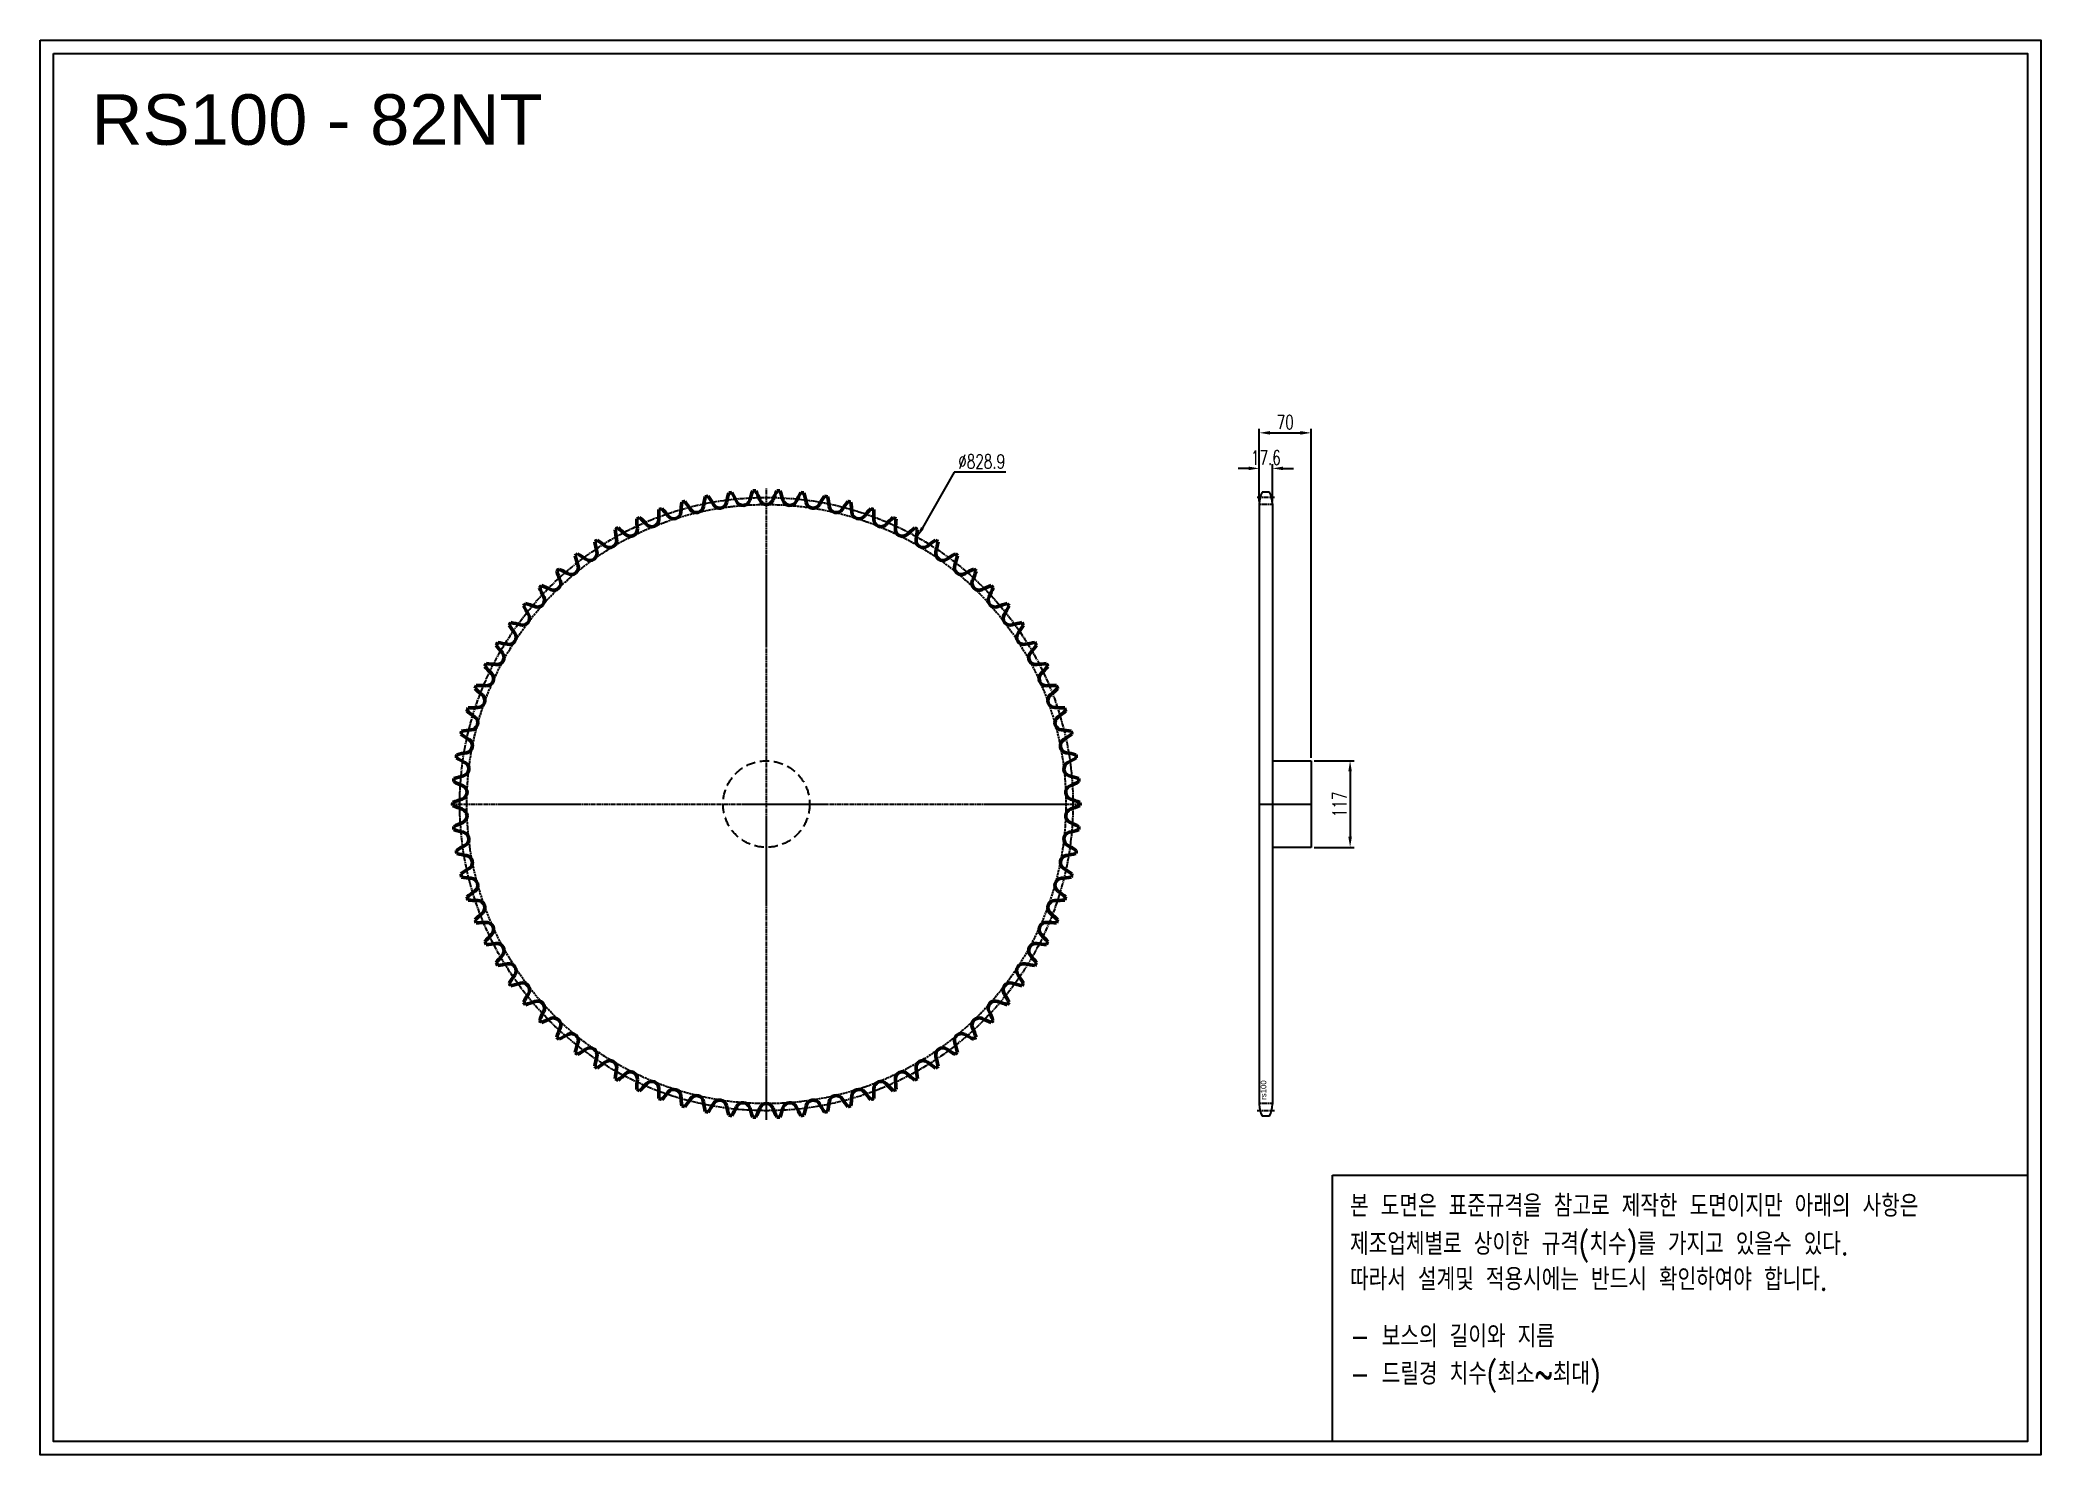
# Model space of a CAD drawing. Header units: millimetres. Extents: x -15015 to -12310, y 26557 to 28469.
import ezdxf

# ---------------------------------------------------------------- set-up
doc = ezdxf.new("R2010")
doc.units = ezdxf.units.MM
for name, pattern in [('AM_ISO02W050', [7.5, 6, -1.5]), ('AM_ISO02W050x2', [3.75, 3, -0.75]), ('AM_ISO08W050', [18, 12, -1.5, 3, -1.5]), ('AM_ISO08W050x2', [9, 6, -0.75, 1.5, -0.75]), ('HIDDEN', [9.525, 6.35, -3.175])]:
    doc.linetypes.add(name, pattern=pattern)
for name, color, linetype, lineweight in [('AM_0N', 7, 'Continuous', 50), ('AM_3N', 6, 'AM_ISO02W050', 25), ('AM_7', 4, 'AM_ISO08W050', 25), ('AM_7N', 4, 'AM_ISO08W050', 25)]:
    doc.layers.add(name, color=color, linetype=linetype, lineweight=lineweight)
doc.layers.add('HL', color=2, linetype='HIDDEN')
doc.layers.add('S-DIM', color=7, linetype='Continuous')
doc.styles.add('HAN', font='ROMANS.shx', dxfattribs={"width": 0.7, "bigfont": 'whgtxt.shx'})
doc.styles.add('HSG', font='SIMPLEX.shx', dxfattribs={"width": 0.7, "bigfont": 'HSG.shx'})
doc.styles.get("Standard").update_dxf_attribs({"font": 'arial.ttf'})
doc.dimstyles.new('APP32', dxfattribs={"dimscale": 8, "dimtxt": 2.4, "dimasz": 1.8, "dimexe": 0.7, "dimexo": 0.5, "dimgap": 0.6, "dimtad": 1, "dimtoh": 1, "dimdec": 1, "dimrnd": 0.01, "dimzin": 9, "dimdsep": 46, "dimtxsty": 'HSG', "dimcen": 0, "dimclrd": 1, "dimclre": 1, "dimclrt": 256, "dimazin": 2, "dimtp": 1, "dimtm": 1, "dimtfac": 0.5, "dimtdec": 1, "dimtofl": 0, "dimtmove": 0, "dimatfit": 3, "dimfxl": 0, "dimtvp": 1, "dimtolj": 2, "dimlwd": -1, "dimlwe": -1, "dimarcsym": 0})

# ---------------------------------------------------------------- blocks, each defined once
blk = doc.blocks.new('*D1')
at = {"layer": 'Defpoints', "color": 0, "transparency": 16777216}
for p in [(-13296.4, 27494.9), (-13296.4, 27377.9), (-13243.7, 27377.9)]:
    blk.add_point(p, dxfattribs=at)
at = {"layer": 'S-DIM', "color": 1, "transparency": 16777216}
for p, q in [((-13292.4, 27494.9), (-13238.1, 27494.9)), ((-13243.7, 27480.5), (-13243.7, 27392.3)), ((-13292.4, 27377.9), (-13238.1, 27377.9))]:
    blk.add_line(p, q, dxfattribs=at)
for points in [[(-13246.1, 27480.5), (-13241.3, 27480.5), (-13243.7, 27494.9)], [(-13246.1, 27392.3), (-13241.3, 27392.3), (-13243.7, 27377.9)]]:
    blk.add_solid(points, dxfattribs=at)
at = {"layer": 'S-DIM', "transparency": 16777216, "insert": (-13258.1, 27436), "char_height": 19.2, "attachment_point": 5, "rotation": 90, "style": 'HSG'}
blk.add_mtext('\\A2;117', dxfattribs=at)
blk = doc.blocks.new('*D2')
at = {"layer": 'Defpoints', "color": 0, "transparency": 16777216}
for p in [(-13348.8, 27890.2), (-13366.4, 27841.4), (-13348.8, 27841.4)]:
    blk.add_point(p, dxfattribs=at)
at = {"layer": 'S-DIM', "color": 1, "transparency": 16777216}
for p, q in [((-13380.8, 27890.2), (-13395.2, 27890.2)), ((-13366.4, 27845.4), (-13366.4, 27895.8)), ((-13348.8, 27845.4), (-13348.8, 27895.8)), ((-13334.4, 27890.2), (-13320, 27890.2))]:
    blk.add_line(p, q, dxfattribs=at)
for points in [[(-13380.8, 27892.6), (-13380.8, 27887.8), (-13366.4, 27890.2)], [(-13334.4, 27892.6), (-13334.4, 27887.8), (-13348.8, 27890.2)]]:
    blk.add_solid(points, dxfattribs=at)
at = {"layer": 'S-DIM', "transparency": 16777216, "insert": (-13357.6, 27904.6), "char_height": 19.2, "attachment_point": 5, "style": 'HSG'}
blk.add_mtext('\\A2;17.6', dxfattribs=at)
blk = doc.blocks.new('*D3')
at = {"layer": 'Defpoints', "color": 0, "transparency": 16777216}
for p in [(-13296.4, 27938.2), (-13366.4, 27841.4), (-13296.4, 27494.9)]:
    blk.add_point(p, dxfattribs=at)
at = {"layer": 'S-DIM', "color": 1, "transparency": 16777216}
for p, q in [((-13366.4, 27845.4), (-13366.4, 27943.8)), ((-13296.4, 27498.9), (-13296.4, 27943.8)), ((-13352, 27938.2), (-13310.8, 27938.2))]:
    blk.add_line(p, q, dxfattribs=at)
for points in [[(-13352, 27940.6), (-13352, 27935.8), (-13366.4, 27938.2)], [(-13310.8, 27940.6), (-13310.8, 27935.8), (-13296.4, 27938.2)]]:
    blk.add_solid(points, dxfattribs=at)
at = {"layer": 'S-DIM', "transparency": 16777216, "insert": (-13331.4, 27952.6), "char_height": 19.2, "attachment_point": 5, "style": 'HSG'}
blk.add_mtext('\\A2;70', dxfattribs=at)
blk = doc.blocks.new('notice1')
at = {"color": 4}
blk.add_lwpolyline([(-22142.12, 1735.9), (-22053.8, 1735.9), (-22053.8, 1702.07), (-22142.12, 1702.07)], close=True, dxfattribs=at)
at = {"color": 4, "style": 'HAN', "width": 0.8}
for s, p in [('본 도면은 표준규격을 참고로 제작한 도면이지만 아래의 사항은', (-22139.9, 1730.62)), ('제조업체별로 상이한 규격(치수)를 가지고 있을수 있다.', (-22139.9, 1725.78)), ('따라서 설계및 적용시에는 반드시 확인하여야 합니다.', (-22139.9, 1721.28)), ('- 보스의 길이와 지름', (-22139.9, 1714.03)), ('- 드릴경 치수(최소~최대)', (-22139.9, 1709.27))]:
    blk.add_text(s, height=2.7949, dxfattribs=at).set_placement(p)

msp = doc.modelspace()

# ---------------------------------------------------------------- linework, layer by layer
for p, q in [((-13366.4, 27842.23), (-13366.4, 27030.63)), ((-13352.78, 27858.13), (-13362.43, 27858.13)), ((-13348.8, 27842.23), (-13348.8, 27030.63)), ((-13348.8, 27494.93), (-13296.4, 27494.93)), ((-13296.4, 27494.93), (-13296.4, 27377.93)), ((-13296.4, 27377.93), (-13348.8, 27377.93)), ((-13352.78, 27014.73), (-13362.43, 27014.73))]:
    msp.add_line(p, q)
for points in [[(-15014.72, 28469.2), (-12309.73, 28469.2), (-12309.73, 26556.58), (-15014.72, 26556.58)], [(-14996.51, 28450.99), (-12327.94, 28450.99), (-12327.94, 26574.8), (-14996.51, 26574.8)]]:
    msp.add_lwpolyline(points, close=True)
for centre, start, end in [((-13332.6, 27842.23), 151.93881, 180), ((-13382.6, 27842.23), 0, 28.06119), ((-13332.6, 27030.63), 180, 208.06119), ((-13382.6, 27030.63), 331.93881, 0)]:
    msp.add_arc(centre, 33.8, start, end)
at = {"layer": 'AM_0N'}
for centre, radius, start, end in [((-13986.2, 27825.87), 192.02, 177.43875, 181.40244), ((-14032.82, 27436.43), 423.68, 109.46775, 110.04445), ((-14316.56, 27707.22), 192.02, 38.10976, 42.07345), ((-13956.53, 27821.16), 192.02, 173.0485, 177.0122), ((-14032.82, 27436.43), 423.68, 105.0775, 105.6542), ((-14295, 27728.14), 192.02, 33.71951, 37.68321), ((-14127.28, 27840.08), 9.62, 213.71951, 352.62195), ((-13927.3, 27814.19), 192.02, 168.65826, 172.62195), ((-14032.82, 27436.43), 423.68, 100.68726, 101.26396), ((-14271.9, 27747.36), 192.02, 29.32927, 33.29296), ((-14096.1, 27846.13), 9.62, 209.32927, 348.23171), ((-13898.7, 27805), 192.02, 164.26801, 168.23171), ((-14032.82, 27436.43), 423.68, 96.29702, 96.87372), ((-14247.4, 27764.75), 192.02, 24.93902, 28.90272), ((-14064.55, 27849.77), 9.62, 204.93902, 343.84146), ((-13870.88, 27793.65), 192.02, 159.87777, 163.84146), ((-14032.82, 27436.43), 423.68, 91.90677, 92.48347), ((-14221.63, 27780.21), 192.02, 20.54878, 24.51247), ((-14032.82, 27850.99), 9.62, 200.54878, 339.45122), ((-13844.01, 27780.21), 192.02, 155.48753, 159.45122), ((-14032.82, 27436.43), 423.68, 87.51653, 88.09323), ((-14194.76, 27793.65), 192.02, 16.15854, 20.12223), ((-14001.09, 27849.77), 9.62, 196.15854, 335.06098), ((-13818.24, 27764.75), 192.02, 151.09728, 155.06098), ((-14032.82, 27436.43), 423.68, 83.12628, 83.70298), ((-14166.94, 27805), 192.02, 11.76829, 15.73199), ((-13969.54, 27846.13), 9.62, 191.76829, 330.67073), ((-13793.74, 27747.36), 192.02, 146.70704, 150.67073), ((-14032.82, 27436.43), 423.68, 78.73604, 79.31274), ((-14138.34, 27814.19), 192.02, 7.37805, 11.34174), ((-13938.36, 27840.08), 9.62, 187.37805, 326.28049), ((-13770.64, 27728.14), 192.02, 142.31679, 146.28049), ((-14032.82, 27436.43), 423.68, 74.3458, 74.9225), ((-14109.11, 27821.16), 192.02, 2.9878, 6.9515), ((-13749.08, 27707.22), 192.02, 137.92655, 141.89024), ((-14032.82, 27436.43), 423.68, 69.95555, 70.53225), ((-14079.44, 27825.87), 192.02, 358.59756, 2.56125), ((-14032.82, 27436.43), 423.68, 118.24824, 118.82493), ((-14046.2, 27828.42), 192.02, 186.21923, 190.18293), ((-14354.57, 27660.73), 192.02, 46.89024, 50.85394), ((-14216.77, 27807.94), 9.62, 226.89024, 5.79268), ((-14032.82, 27436.43), 423.68, 113.85799, 114.43469), ((-14016.15, 27828.29), 192.02, 181.82899, 185.79268), ((-14336.46, 27684.7), 192.02, 42.5, 46.46369), ((-14187.79, 27820.93), 9.62, 222.5, 1.40244), ((-14157.9, 27831.67), 9.62, 218.10976, 357.0122), ((-13907.74, 27831.67), 9.62, 182.9878, 321.89024), ((-13877.85, 27820.93), 9.62, 178.59756, 317.5), ((-13729.18, 27684.7), 192.02, 133.53631, 137.5), ((-14032.82, 27436.43), 423.68, 65.56531, 66.14201), ((-13848.87, 27807.94), 9.62, 174.20732, 313.10976), ((-14049.49, 27828.29), 192.02, 354.20732, 358.17101), ((-13711.07, 27660.73), 192.02, 129.14606, 133.10976), ((-14032.82, 27436.43), 423.68, 61.17507, 61.75176), ((-14019.44, 27828.42), 192.02, 349.81707, 353.78077), ((-14032.82, 27436.43), 423.68, 122.63848, 123.21518), ((-14076.17, 27826.25), 192.02, 190.60948, 194.57317), ((-14370.8, 27635.44), 192.02, 51.28049, 55.24418), ((-14244.67, 27792.77), 9.62, 231.28049, 10.18293), ((-13820.97, 27792.77), 9.62, 169.81707, 308.71951), ((-13694.84, 27635.44), 192.02, 124.75582, 128.71951), ((-14032.82, 27436.43), 423.68, 56.78482, 57.36152), ((-13989.47, 27826.25), 192.02, 345.42683, 349.39052), ((-14032.82, 27436.43), 423.68, 131.41897, 131.99567), ((-14397.21, 27581.52), 192.02, 60.06098, 64.02467), ((-14296.58, 27756.26), 9.62, 240.06098, 18.96341), ((-14032.82, 27436.43), 423.68, 127.02872, 127.60542), ((-14105.88, 27821.78), 192.02, 194.99972, 198.96341), ((-14385.04, 27608.99), 192.02, 55.67073, 59.63443), ((-14271.32, 27775.51), 9.62, 235.67073, 14.57317), ((-13794.32, 27775.51), 9.62, 165.42683, 304.32927), ((-13680.6, 27608.99), 192.02, 120.36557, 124.32927), ((-13769.06, 27756.26), 9.62, 161.03659, 299.93902), ((-13959.76, 27821.78), 192.02, 341.03659, 345.00028), ((-14032.82, 27436.43), 423.68, 52.39458, 52.97128), ((-13668.43, 27581.52), 192.02, 115.97533, 119.93902), ((-14032.82, 27436.43), 423.68, 48.00433, 48.58103), ((-14032.82, 27436.43), 423.68, 135.80921, 136.38591), ((-14163.85, 27806.12), 192.02, 203.78021, 207.7439), ((-14407.25, 27553.2), 192.02, 64.45122, 68.41491), ((-14320.29, 27735.13), 9.62, 244.45122, 23.35366), ((-14135.16, 27815.06), 192.02, 199.38996, 203.35366), ((-13745.35, 27735.13), 9.62, 156.64634, 295.54878), ((-13930.48, 27815.06), 192.02, 336.64634, 340.61004), ((-13658.39, 27553.2), 192.02, 111.58509, 115.54878), ((-13901.79, 27806.12), 192.02, 332.2561, 336.21979), ((-14032.82, 27436.43), 423.68, 43.61409, 44.19079), ((-14032.82, 27436.43), 423.68, 140.19946, 140.77615), ((-14191.76, 27795), 192.02, 208.17045, 212.13415), ((-14415.09, 27524.2), 192.02, 68.84146, 72.80516), ((-14342.31, 27712.25), 9.62, 248.84146, 27.7439), ((-13723.33, 27712.25), 9.62, 152.2561, 291.15854), ((-13650.55, 27524.2), 192.02, 107.19484, 111.15854), ((-13873.88, 27795), 192.02, 327.86585, 331.82955), ((-14032.82, 27436.43), 423.68, 39.22385, 39.80054), ((-14032.82, 27436.43), 423.68, 144.5897, 145.1664), ((-14218.74, 27781.78), 192.02, 212.5607, 216.52439), ((-14420.69, 27494.67), 192.02, 73.23171, 77.1954), ((-14362.51, 27687.75), 9.62, 253.23171, 32.13415), ((-13703.13, 27687.75), 9.62, 147.86585, 286.76829), ((-13644.95, 27494.67), 192.02, 102.8046, 106.76829), ((-13846.9, 27781.78), 192.02, 323.47561, 327.4393), ((-14032.82, 27436.43), 423.68, 34.8336, 35.4103), ((-14032.82, 27436.43), 423.68, 148.97994, 149.55664), ((-14244.63, 27766.54), 192.02, 216.95094, 220.91463), ((-14424.01, 27464.81), 192.02, 77.62195, 81.58565), ((-14380.78, 27661.77), 9.62, 257.62195, 36.52439), ((-13684.86, 27661.77), 9.62, 143.47561, 282.37805), ((-13641.63, 27464.81), 192.02, 98.41435, 102.37805), ((-13821.01, 27766.54), 192.02, 319.08537, 323.04906), ((-14032.82, 27436.43), 423.68, 30.44336, 31.02006), ((-14032.82, 27436.43), 423.68, 153.37019, 153.94689), ((-14269.28, 27749.35), 192.02, 221.34118, 225.30488), ((-14425.03, 27434.78), 192.02, 82.0122, 85.97589), ((-14397.01, 27634.47), 9.62, 262.0122, 40.91463), ((-13668.63, 27634.47), 9.62, 139.08537, 277.9878), ((-13640.61, 27434.78), 192.02, 94.02411, 97.9878), ((-13796.36, 27749.35), 192.02, 314.69512, 318.65882), ((-14032.82, 27436.43), 423.68, 26.05311, 26.62981), ((-14032.82, 27436.43), 423.68, 157.76043, 158.33713), ((-14292.54, 27730.33), 192.02, 225.73143, 229.69512), ((-14423.76, 27404.77), 192.02, 86.40244, 90.36613), ((-14411.1, 27606.01), 9.62, 266.40244, 45.30488), ((-13654.54, 27606.01), 9.62, 134.69512, 273.59756), ((-13641.88, 27404.77), 192.02, 89.63387, 93.59756), ((-13773.1, 27730.33), 192.02, 310.30488, 314.26857), ((-14032.82, 27436.43), 423.68, 21.66287, 22.23957), ((-14032.82, 27436.43), 423.68, 162.15067, 162.72737), ((-14420.19, 27374.93), 192.02, 90.79268, 94.75638), ((-14422.98, 27576.56), 9.62, 270.79268, 49.69512), ((-13642.66, 27576.56), 9.62, 130.30488, 269.20732), ((-13645.45, 27374.93), 192.02, 85.24362, 89.20732), ((-14032.82, 27436.43), 423.68, 17.27263, 17.84933), ((-14314.28, 27709.59), 192.02, 230.12167, 234.08537), ((-14432.56, 27546.28), 9.62, 275.18293, 54.08537), ((-13633.08, 27546.28), 9.62, 125.91463, 264.81707), ((-13751.36, 27709.59), 192.02, 305.91463, 309.87833), ((-14032.82, 27436.43), 423.68, 166.54092, 167.11762), ((-14334.36, 27687.24), 192.02, 234.51192, 238.47561), ((-14414.34, 27345.46), 192.02, 95.18293, 99.14662), ((-14439.79, 27515.36), 9.62, 279.57317, 58.47561), ((-13625.85, 27515.36), 9.62, 121.52439, 260.42683), ((-13651.3, 27345.46), 192.02, 80.85338, 84.81707), ((-13731.28, 27687.24), 192.02, 301.52439, 305.48808), ((-14032.82, 27436.43), 423.68, 12.88238, 13.45908), ((-14032.82, 27436.43), 423.68, 170.93116, 171.50786), ((-14352.68, 27663.42), 192.02, 238.90216, 242.86585), ((-14406.26, 27316.52), 192.02, 99.57317, 103.53686), ((-14444.64, 27483.97), 9.62, 283.96341, 62.86585), ((-13621, 27483.97), 9.62, 117.13415, 256.03659), ((-13659.38, 27316.52), 192.02, 76.46314, 80.42683), ((-13712.96, 27663.42), 192.02, 297.13415, 301.09784), ((-14032.82, 27436.43), 423.68, 8.49214, 9.06884), ((-14032.82, 27436.43), 423.68, 175.32141, 175.89811), ((-14369.11, 27638.27), 192.02, 243.2924, 247.2561), ((-14395.98, 27288.29), 192.02, 103.96341, 107.92711), ((-14447.07, 27452.31), 9.62, 288.35366, 67.2561), ((-13618.57, 27452.31), 9.62, 112.7439, 251.64634), ((-13669.66, 27288.29), 192.02, 72.07289, 76.03659), ((-13696.53, 27638.27), 192.02, 292.7439, 296.7076), ((-14032.82, 27436.43), 423.68, 4.10189, 4.67859), ((-14383.58, 27260.92), 192.02, 108.35366, 112.31735), ((-14032.82, 27436.43), 423.68, 179.71165, 180.28835), ((-14383.58, 27611.94), 192.02, 247.68265, 251.64634), ((-14447.07, 27420.55), 9.62, 292.7439, 71.64634), ((-13618.57, 27420.55), 9.62, 108.35366, 247.2561), ((-13682.06, 27260.92), 192.02, 67.68265, 71.64634), ((-13682.06, 27611.94), 192.02, 288.35366, 292.31735), ((-14032.82, 27436.43), 423.68, 359.71165, 0.28835), ((-14369.11, 27234.59), 192.02, 112.7439, 116.7076), ((-14032.82, 27436.43), 423.68, 184.10189, 184.67859), ((-14395.98, 27584.57), 192.02, 252.07289, 256.03659), ((-13669.66, 27584.57), 192.02, 283.96341, 287.92711), ((-13696.53, 27234.59), 192.02, 63.2924, 67.2561), ((-14032.82, 27436.43), 423.68, 355.32141, 355.89811), ((-14352.68, 27209.44), 192.02, 117.13415, 121.09784), ((-14444.64, 27388.89), 9.62, 297.13415, 76.03659), ((-13621, 27388.89), 9.62, 103.96341, 242.86585), ((-13712.96, 27209.44), 192.02, 58.90216, 62.86585), ((-14032.82, 27436.43), 423.68, 188.49214, 189.06884), ((-14406.26, 27556.34), 192.02, 256.46314, 260.42683), ((-14334.36, 27185.62), 192.02, 121.52439, 125.48808), ((-14439.79, 27357.5), 9.62, 301.52439, 80.42683), ((-13625.85, 27357.5), 9.62, 99.57317, 238.47561), ((-13731.28, 27185.62), 192.02, 54.51192, 58.47561), ((-13659.38, 27556.34), 192.02, 279.57317, 283.53686), ((-14032.82, 27436.43), 423.68, 350.93116, 351.50786), ((-14032.82, 27436.43), 423.68, 192.88238, 193.45908), ((-14414.34, 27527.4), 192.02, 260.85338, 264.81707), ((-14432.56, 27326.58), 9.62, 305.91463, 84.81707), ((-13633.08, 27326.58), 9.62, 95.18293, 234.08537), ((-13651.3, 27527.4), 192.02, 275.18293, 279.14662), ((-14032.82, 27436.43), 423.68, 346.54092, 347.11762), ((-14314.28, 27163.27), 192.02, 125.91463, 129.87833), ((-14032.82, 27436.43), 423.68, 197.27263, 197.84933), ((-14420.19, 27497.93), 192.02, 265.24362, 269.20732), ((-14422.98, 27296.3), 9.62, 310.30488, 89.20732), ((-13642.66, 27296.3), 9.62, 90.79268, 229.69512), ((-13645.45, 27497.93), 192.02, 270.79268, 274.75638), ((-13751.36, 27163.27), 192.02, 50.12167, 54.08537), ((-14032.82, 27436.43), 423.68, 342.15067, 342.72737), ((-14292.54, 27142.53), 192.02, 130.30488, 134.26857), ((-14032.82, 27436.43), 423.68, 201.66287, 202.23957), ((-14423.76, 27468.1), 192.02, 269.63387, 273.59756), ((-14411.1, 27266.85), 9.62, 314.69512, 93.59756), ((-13654.54, 27266.85), 9.62, 86.40244, 225.30488), ((-13641.88, 27468.1), 192.02, 266.40244, 270.36613), ((-13773.1, 27142.53), 192.02, 45.73143, 49.69512), ((-14032.82, 27436.43), 423.68, 337.76043, 338.33713), ((-14269.28, 27123.51), 192.02, 134.69512, 138.65882), ((-14032.82, 27436.43), 423.68, 206.05311, 206.62981), ((-14425.03, 27438.08), 192.02, 274.02411, 277.9878), ((-14397.01, 27238.39), 9.62, 319.08537, 97.9878), ((-13668.63, 27238.39), 9.62, 82.0122, 220.91463), ((-13640.61, 27438.08), 192.02, 262.0122, 265.97589), ((-13796.36, 27123.51), 192.02, 41.34118, 45.30488), ((-14032.82, 27436.43), 423.68, 333.37019, 333.94689), ((-14244.63, 27106.32), 192.02, 139.08537, 143.04906), ((-14032.82, 27436.43), 423.68, 210.44336, 211.02006), ((-14424.01, 27408.05), 192.02, 278.41435, 282.37805), ((-14380.78, 27211.09), 9.62, 323.47561, 102.37805), ((-13684.86, 27211.09), 9.62, 77.62195, 216.52439), ((-13641.63, 27408.05), 192.02, 257.62195, 261.58565), ((-13821.01, 27106.32), 192.02, 36.95094, 40.91463), ((-14032.82, 27436.43), 423.68, 328.97994, 329.55664), ((-14218.74, 27091.08), 192.02, 143.47561, 147.4393), ((-14032.82, 27436.43), 423.68, 214.8336, 215.4103), ((-14420.69, 27378.19), 192.02, 282.8046, 286.76829), ((-14362.51, 27185.12), 9.62, 327.86585, 106.76829), ((-13703.13, 27185.12), 9.62, 73.23171, 212.13415), ((-13644.95, 27378.19), 192.02, 253.23171, 257.1954), ((-13846.9, 27091.08), 192.02, 32.5607, 36.52439), ((-14032.82, 27436.43), 423.68, 324.5897, 325.1664), ((-14191.76, 27077.86), 192.02, 147.86585, 151.82955), ((-14032.82, 27436.43), 423.68, 219.22385, 219.80054), ((-14415.09, 27348.67), 192.02, 287.19484, 291.15854), ((-14342.31, 27160.62), 9.62, 332.2561, 111.15854), ((-13723.33, 27160.62), 9.62, 68.84146, 207.7439), ((-13650.55, 27348.67), 192.02, 248.84146, 252.80516), ((-13873.88, 27077.86), 192.02, 28.17045, 32.13415), ((-14032.82, 27436.43), 423.68, 320.19946, 320.77615), ((-14163.85, 27066.75), 192.02, 152.2561, 156.21979), ((-14032.82, 27436.43), 423.68, 223.61409, 224.19079), ((-14407.25, 27319.66), 192.02, 291.58509, 295.54878), ((-14320.29, 27137.73), 9.62, 336.64634, 115.54878), ((-14135.16, 27057.8), 192.02, 156.64634, 160.61004), ((-13745.35, 27137.73), 9.62, 64.45122, 203.35366), ((-13930.48, 27057.8), 192.02, 19.38996, 23.35366), ((-13658.39, 27319.66), 192.02, 244.45122, 248.41491), ((-13901.79, 27066.75), 192.02, 23.78021, 27.7439), ((-14032.82, 27436.43), 423.68, 315.80921, 316.38591), ((-14032.82, 27436.43), 423.68, 228.00433, 228.58103), ((-14397.21, 27291.34), 192.02, 295.97533, 299.93902), ((-14296.58, 27116.6), 9.62, 341.03659, 119.93902), ((-14105.88, 27051.08), 192.02, 161.03659, 165.00028), ((-14385.04, 27263.87), 192.02, 300.36557, 304.32927), ((-14271.32, 27097.35), 9.62, 345.42683, 124.32927), ((-13794.32, 27097.35), 9.62, 55.67073, 194.57317), ((-13680.6, 27263.87), 192.02, 235.67073, 239.63443), ((-13769.06, 27116.6), 9.62, 60.06098, 198.96341), ((-13959.76, 27051.08), 192.02, 14.99972, 18.96341), ((-13668.43, 27291.34), 192.02, 240.06098, 244.02467), ((-14032.82, 27436.43), 423.68, 311.41897, 311.99567), ((-14032.82, 27436.43), 423.68, 232.39458, 232.97128), ((-14076.17, 27046.62), 192.02, 165.42683, 169.39052), ((-14032.82, 27436.43), 423.68, 236.78482, 237.36152), ((-14370.8, 27237.42), 192.02, 304.75582, 308.71951), ((-14244.67, 27080.09), 9.62, 349.81707, 128.71951), ((-14046.2, 27044.44), 192.02, 169.81707, 173.78077), ((-13820.97, 27080.09), 9.62, 51.28049, 190.18293), ((-14019.44, 27044.44), 192.02, 6.21923, 10.18293), ((-13694.84, 27237.42), 192.02, 231.28049, 235.24418), ((-14032.82, 27436.43), 423.68, 302.63848, 303.21518), ((-13989.47, 27046.62), 192.02, 10.60948, 14.57317), ((-14032.82, 27436.43), 423.68, 307.02872, 307.60542), ((-14032.82, 27436.43), 423.68, 241.17507, 241.75176), ((-14354.57, 27212.13), 192.02, 309.14606, 313.10976), ((-14216.77, 27064.92), 9.62, 354.20732, 133.10976), ((-14016.15, 27044.57), 192.02, 174.20732, 178.17101), ((-14032.82, 27436.43), 423.68, 245.56531, 246.14201), ((-14336.46, 27188.16), 192.02, 313.53631, 317.5), ((-14187.79, 27051.93), 9.62, 358.59756, 137.5), ((-13986.2, 27046.99), 192.02, 178.59756, 182.56125), ((-14157.9, 27041.19), 9.62, 2.9878, 141.89024), ((-13907.74, 27041.19), 9.62, 38.10976, 177.0122), ((-14079.44, 27046.99), 192.02, 357.43875, 1.40244), ((-13877.85, 27051.93), 9.62, 42.5, 181.40244), ((-13729.18, 27188.16), 192.02, 222.5, 226.46369), ((-14032.82, 27436.43), 423.68, 293.85799, 294.43469), ((-13848.87, 27064.92), 9.62, 46.89024, 185.79268), ((-14049.49, 27044.57), 192.02, 1.82899, 5.79268), ((-13711.07, 27212.13), 192.02, 226.89024, 230.85394), ((-14032.82, 27436.43), 423.68, 298.24824, 298.82493), ((-14032.82, 27436.43), 423.68, 249.95555, 250.53225), ((-14316.56, 27165.64), 192.02, 317.92655, 321.89024), ((-13956.53, 27051.7), 192.02, 182.9878, 186.9515), ((-14032.82, 27436.43), 423.68, 254.3458, 254.9225), ((-14295, 27144.72), 192.02, 322.31679, 326.28049), ((-14127.28, 27032.78), 9.62, 7.37805, 146.28049), ((-13927.3, 27058.67), 192.02, 187.37805, 191.34174), ((-14271.9, 27125.5), 192.02, 326.70704, 330.67073), ((-14096.1, 27026.73), 9.62, 11.76829, 150.67073), ((-13898.7, 27067.86), 192.02, 191.76829, 195.73199), ((-14247.4, 27108.11), 192.02, 331.09728, 335.06098), ((-14064.55, 27023.09), 9.62, 16.15854, 155.06098), ((-13870.88, 27079.21), 192.02, 196.15854, 200.12223), ((-14221.63, 27092.65), 192.02, 335.48753, 339.45122), ((-14032.82, 27021.87), 9.62, 20.54878, 159.45122), ((-13844.01, 27092.65), 192.02, 200.54878, 204.51247), ((-14194.76, 27079.21), 192.02, 339.87777, 343.84146), ((-14001.09, 27023.09), 9.62, 24.93902, 163.84146), ((-13818.24, 27108.11), 192.02, 204.93902, 208.90272), ((-14166.94, 27067.86), 192.02, 344.26801, 348.23171), ((-13969.54, 27026.73), 9.62, 29.32927, 168.23171), ((-13793.74, 27125.5), 192.02, 209.32927, 213.29296), ((-14138.34, 27058.67), 192.02, 348.65826, 352.62195), ((-13938.36, 27032.78), 9.62, 33.71951, 172.62195), ((-13770.64, 27144.72), 192.02, 213.71951, 217.68321), ((-14032.82, 27436.43), 423.68, 285.0775, 285.6542), ((-14109.11, 27051.7), 192.02, 353.0485, 357.0122), ((-13749.08, 27165.64), 192.02, 218.10976, 222.07345), ((-14032.82, 27436.43), 423.68, 289.46775, 290.04445), ((-14032.82, 27436.43), 423.68, 258.73604, 259.31274), ((-14032.82, 27436.43), 423.68, 263.12628, 263.70298), ((-14032.82, 27436.43), 423.68, 267.51653, 268.09323), ((-14032.82, 27436.43), 423.68, 271.90677, 272.48347), ((-14032.82, 27436.43), 423.68, 276.29702, 276.87372), ((-14032.82, 27436.43), 423.68, 280.68726, 281.26396)]:
    msp.add_arc(centre, radius, start, end, dxfattribs=at)
at = {"layer": 'AM_3N', "linetype": 'AM_ISO02W050x2'}
for p, q in [((-13348.8, 27841.37), (-13366.4, 27841.37)), ((-13348.8, 27031.49), (-13366.4, 27031.49))]:
    msp.add_line(p, q, dxfattribs=at)
msp.add_circle((-14032.82, 27436.43), 404.94, dxfattribs=at)
at = {"layer": 'AM_7', "linetype": 'AM_ISO08W050x2'}
for p, q in [((-13345.8, 27850.89), (-13369.4, 27850.89)), ((-13366.4, 27436.43), (-13296.4, 27436.43)), ((-13345.8, 27021.97), (-13369.4, 27021.97))]:
    msp.add_line(p, q, dxfattribs=at)
msp.add_circle((-14032.82, 27436.43), 414.46, dxfattribs=at)
at = {"layer": 'AM_7N', "linetype": 'AM_ISO08W050x2'}
for p, q in [((-14032.82, 27009.75), (-14032.82, 27863.11)), ((-14459.5, 27436.43), (-13606.14, 27436.43))]:
    msp.add_line(p, q, dxfattribs=at)
at = {"layer": 'HL', "ltscale": 2}
msp.add_circle((-14032.82, 27436.43), 58.5, dxfattribs=at)
at = {"layer": 'S-DIM', "color": 1}
for p, q in [((-13779.16, 27885.16), (-13821.77, 27809.77)), ((-13709.08, 27885.16), (-13779.16, 27885.16))]:
    msp.add_line(p, q, dxfattribs=at)
msp.add_solid([(-13823.86, 27810.95), (-13819.69, 27808.59), (-13828.86, 27797.23)], dxfattribs=at)

# ---------------------------------------------------------------- block references
at = {"xscale": 10.63564472053923, "yscale": 10.63564472053923, "zscale": 10.63564472053923}
msp.add_blockref('notice1', (222228.41, 8472.21), dxfattribs=at)

# ---------------------------------------------------------------- texts
msp.add_text('RS100 - 82NT', height=68.308).set_placement((-14945.06, 28327.57))
at = {"insert": (-13364.58, 27036.62), "char_height": 7.56, "width": 32.5046, "attachment_point": 1, "rotation": 90}
msp.add_mtext('rs100', dxfattribs=at)
at = {"layer": 'S-DIM', "insert": (-13741.72, 27899.56), "char_height": 19.2, "attachment_point": 5, "style": 'HSG'}
msp.add_mtext('\\A2;∅828.9', dxfattribs=at)

# ---------------------------------------------------------------- dimensions: what is measured, and where the dimension line sits
at = {"layer": 'S-DIM'}
dim = msp.add_linear_dim(base=(-13296.4, 27938.23), p1=(-13366.4, 27841.37), p2=(-13296.4, 27494.93), dimstyle='APP32', dxfattribs=at)
dim.commit()
dim.dimension.update_dxf_attribs({"geometry": '*D3', "text_midpoint": (-13331.4, 27952.63)})
dim = msp.add_linear_dim(base=(-13348.8, 27890.23), p1=(-13366.4, 27841.37), p2=(-13348.8, 27841.37), dimstyle='APP32', dxfattribs=at)
dim.commit()
dim.dimension.update_dxf_attribs({"geometry": '*D2', "text_midpoint": (-13357.6, 27890.23), "dimtype": 128})
dim = msp.add_linear_dim(base=(-13243.67, 27377.93), p1=(-13296.4, 27494.93), p2=(-13296.4, 27377.93), angle=90, dimstyle='APP32', dxfattribs=at)
dim.commit()
dim.dimension.update_dxf_attribs({"geometry": '*D1', "text_midpoint": (-13243.67, 27436.02), "dimtype": 128})

doc.saveas('drawing.dxf')
